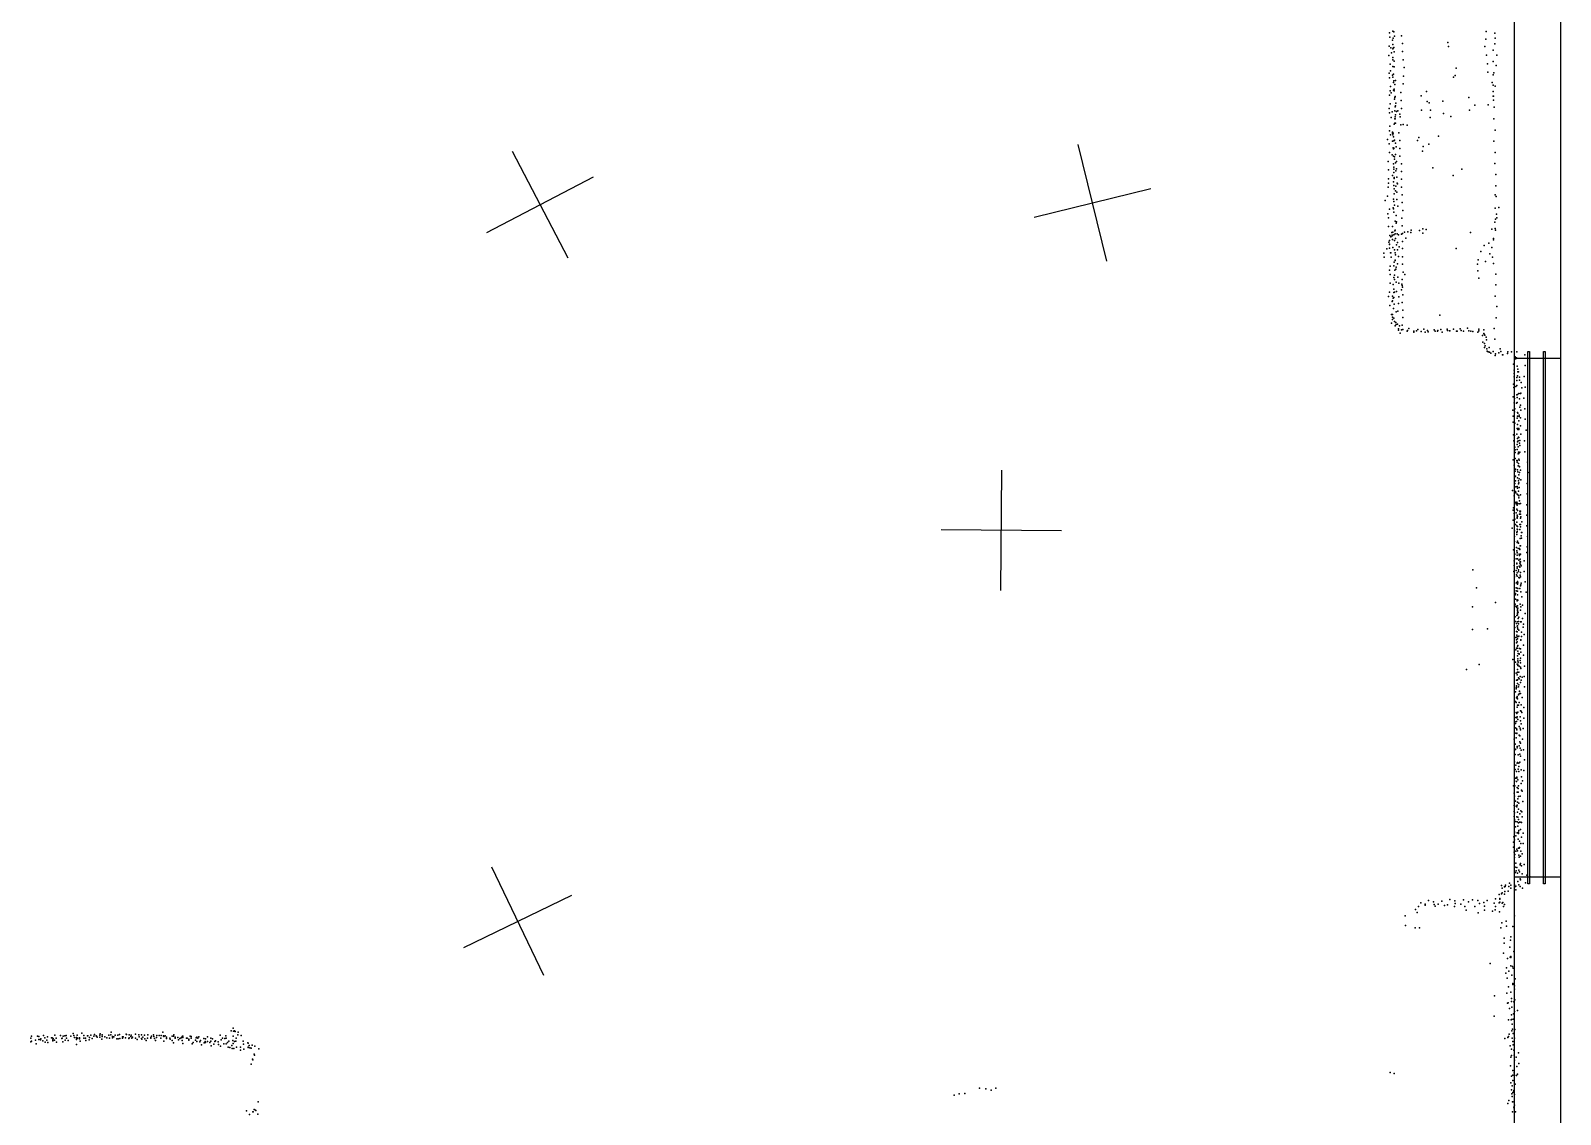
# Model space of a CAD drawing. Header units: millimetres. Extents: x -6189 to 5556, y -1270 to 18599.
# Drawn here: x 465 to 5556, y 11389 to 14994 of the extents above; entities that cross this region are included whole.
import ezdxf

# ---------------------------------------------------------------- set-up
doc = ezdxf.new("R2010")
doc.units = ezdxf.units.MM
for name, color, linetype in [('P', 9, 'Continuous'), ('PANOS', 10, 'Continuous'), ('ROOMS', 1, 'Continuous'), ('WALLS', 3, 'Continuous'), ('WINDOWS', 6, 'Continuous')]:
    doc.layers.add(name, color=color, linetype=linetype)

# ---------------------------------------------------------------- blocks, each defined once
blk = doc.blocks.new('1-Standard_4C')
for points in [[(-590, 42.9766), (589.999, 42.9766), (589.999, 32.9766), (-590, 32.9766), (-590, 42.9766)], [(-590.014, -44.0958), (589.985, -44.0958), (589.985, -54.0958), (-590.014, -54.0958), (-590.014, -44.0958)]]:
    blk.add_lwpolyline(points)

msp = doc.modelspace()

# ---------------------------------------------------------------- linework, layer by layer
at = {"layer": 'P'}
for p in [(4987, 14987), (4989, 14972), (4999, 14992), (5000, 14969), (5002, 14990), (5004, 14976), (5027, 14977), (5309, 14991), (5338, 14985), (5339, 14969), (4986, 14942), (4992, 14937), (4994, 14920), (4998, 14962), (4999, 14948), (4999, 14933), (5000, 14936), (5002, 14938), (5003, 14923), (5031, 14951), (5031, 14924), (5182, 14954), (5184, 14941), (5305, 14941), (5308, 14966), (5333, 14929), (5338, 14950), (4985, 14911), (4990, 14882), (4999, 14904), (4999, 14897), (4999, 14875), (5003, 14892), (5003, 14874), (5003, 14874), (5033, 14897), (5036, 14871), (5209, 14869), (5310, 14912), (5314, 14883), (5333, 14891), (5343, 14878), (5345, 14912), (4986, 14852), (4988, 14837), (4991, 14860), (4998, 14846), (4999, 14839), (5001, 14849), (5001, 14821), (5002, 14827), (5005, 14815), (5007, 14828), (5033, 14817), (5034, 14843), (5200, 14839), (5206, 14845), (5315, 14856), (5329, 14821), (5332, 14847), (5335, 14853), (4988, 14779), (4990, 14794), (4991, 14808), (4993, 14787), (5001, 14796), (5003, 14799), (5003, 14794), (5004, 14766), (5005, 14771), (5006, 14775), (5025, 14788), (5093, 14777), (5111, 14791), (5252, 14771), (5332, 14813), (5332, 14792), (5332, 14776), (5334, 14776), (5339, 14809), (4986, 14735), (4988, 14720), (4990, 14750), (4996, 14724), (5005, 14727), (5006, 14740), (5007, 14744), (5008, 14714), (5009, 14753), (5011, 14725), (5015, 14727), (5022, 14716), (5026, 14761), (5028, 14735), (5094, 14729), (5113, 14758), (5120, 14754), (5124, 14729), (5165, 14759), (5167, 14718), (5254, 14729), (5271, 14746), (5316, 14747), (5334, 14763), (5336, 14739), (4989, 14676), (4993, 14705), (5003, 14683), (5005, 14701), (5005, 14686), (5006, 14707), (5006, 14701), (5008, 14686), (5023, 14707), (5025, 14681), (5033, 14682), (5046, 14680), (5123, 14705), (5192, 14708), (5335, 14700), (5339, 14663), (4981, 14632), (4986, 14617), (4988, 14661), (4991, 14647), (4997, 14626), (4998, 14656), (4998, 14653), (4999, 14647), (5000, 14653), (5001, 14641), (5002, 14627), (5004, 14630), (5007, 14620), (5019, 14654), (5022, 14628), (5081, 14628), (5085, 14638), (5118, 14616), (5151, 14643), (5335, 14626), (4988, 14589), (4996, 14581), (5000, 14604), (5001, 14601), (5001, 14576), (5002, 14603), (5002, 14602), (5004, 14574), (5004, 14566), (5007, 14582), (5010, 14607), (5022, 14602), (5022, 14576), (5097, 14593), (5100, 14609), (5339, 14589), (4983, 14559), (4984, 14531), (4998, 14512), (5001, 14551), (5002, 14540), (5002, 14533), (5002, 14522), (5007, 14554), (5009, 14528), (5011, 14559), (5011, 14534), (5027, 14551), (5027, 14525), (5132, 14537), (5199, 14512), (5228, 14533), (5338, 14552), (5341, 14515), (4983, 14473), (4984, 14501), (4984, 14486), (5001, 14491), (5002, 14479), (5003, 14505), (5003, 14502), (5003, 14468), (5008, 14461), (5009, 14477), (5012, 14507), (5013, 14487), (5014, 14484), (5027, 14500), (5028, 14473), (5341, 14478), (4973, 14429), (4981, 14443), (5001, 14433), (5002, 14426), (5003, 14451), (5004, 14413), (5012, 14457), (5012, 14432), (5015, 14410), (5030, 14448), (5030, 14422), (5339, 14448), (5343, 14442), (4982, 14385), (4984, 14371), (4987, 14400), (5000, 14405), (5001, 14401), (5002, 14390), (5006, 14360), (5010, 14379), (5011, 14358), (5029, 14370), (5032, 14396), (5338, 14357), (5339, 14403), (5340, 14367), (5344, 14383), (5345, 14371), (5351, 14406), (4984, 14342), (4989, 14313), (4992, 14308), (4995, 14322), (4996, 14314), (4996, 14311), (4997, 14342), (4999, 14323), (5002, 14315), (5005, 14328), (5006, 14330), (5006, 14318), (5010, 14353), (5013, 14318), (5017, 14315), (5027, 14317), (5030, 14345), (5031, 14319), (5037, 14323), (5048, 14325), (5059, 14322), (5060, 14330), (5087, 14329), (5098, 14335), (5099, 14320), (5110, 14332), (5257, 14322), (5328, 14333), (5339, 14336), (5340, 14330), (4979, 14268), (4985, 14290), (4987, 14296), (4987, 14284), (4988, 14282), (4988, 14270), (4991, 14255), (4992, 14255), (4998, 14299), (4999, 14272), (5004, 14296), (5004, 14265), (5006, 14255), (5008, 14302), (5011, 14281), (5014, 14289), (5014, 14265), (5020, 14275), (5031, 14293), (5031, 14269), (5042, 14304), (5209, 14269), (5292, 14259), (5303, 14279), (5318, 14287), (5328, 14273), (5334, 14302), (5334, 14298), (4969, 14254), (4970, 14240), (4990, 14211), (4993, 14240), (5002, 14212), (5003, 14224), (5006, 14230), (5006, 14229), (5007, 14248), (5010, 14207), (5014, 14218), (5017, 14243), (5031, 14242), (5031, 14217), (5280, 14217), (5283, 14231), (5307, 14226), (5321, 14251), (5330, 14240), (5334, 14219), (4988, 14197), (4990, 14183), (4990, 14154), (5002, 14173), (5004, 14181), (5004, 14166), (5005, 14197), (5009, 14201), (5010, 14157), (5015, 14174), (5019, 14154), (5030, 14166), (5033, 14191), (5038, 14183), (5281, 14195), (5285, 14170), (5341, 14184), (4984, 14110), (4987, 14124), (4998, 14111), (5000, 14149), (5000, 14104), (5002, 14134), (5002, 14123), (5002, 14106), (5004, 14124), (5011, 14126), (5019, 14109), (5028, 14132), (5029, 14151), (5030, 14146), (5031, 14141), (5032, 14115), (5339, 14111), (5341, 14148), (4989, 14080), (4996, 14093), (4998, 14095), (5001, 14070), (5003, 14084), (5010, 14059), (5015, 14061), (5017, 14086), (5030, 14090), (5032, 14064), (5345, 14076), (4994, 14050), (4994, 14021), (4997, 14033), (4998, 14050), (4998, 14041), (5002, 14038), (5004, 14026), (5006, 14012), (5009, 14023), (5010, 14016), (5014, 14017), (5017, 14002), (5021, 14012), (5030, 14014), (5032, 14040), (5032, 14000), (5052, 14003), (5082, 14000), (5102, 14001), (5155, 14048), (5158, 14000), (5179, 14001), (5200, 14001), (5223, 14002), (5247, 14004), (5285, 14001), (5336, 14003), (5342, 14039), (5018, 13998), (5023, 13988), (5027, 13999), (5046, 13994), (5047, 13996), (5068, 13994), (5069, 13991), (5077, 13995), (5093, 13993), (5106, 13991), (5114, 13997), (5116, 13992), (5136, 13999), (5140, 13994), (5147, 13994), (5148, 13997), (5163, 13991), (5180, 13996), (5187, 13995), (5188, 13995), (5210, 13994), (5213, 13994), (5226, 13997), (5234, 13994), (5251, 13995), (5258, 13994), (5265, 13993), (5282, 13991), (5285, 13995), (5297, 13980), (5298, 13958), (5301, 13999), (5301, 13987), (5302, 13984), (5304, 13953), (5305, 13981), (5309, 13974), (5310, 13965), (5338, 13968), (5304, 13940), (5306, 13945), (5311, 13936), (5312, 13928), (5316, 13925), (5319, 13940), (5320, 13924), (5325, 13921), (5333, 13927), (5339, 13913), (5340, 13919), (5351, 13922), (5356, 13936), (5358, 13927), (5364, 13916), (5365, 13916), (5380, 13920), (5381, 13926), (5394, 13925), (5405, 13901), (5406, 13909), (5409, 13903), (5410, 13906), (5411, 13926), (5438, 13916), (5400, 13884), (5402, 13864), (5402, 13853), (5412, 13878), (5415, 13868), (5415, 13859), (5417, 13859), (5439, 13880), (5400, 13818), (5401, 13807), (5402, 13842), (5408, 13810), (5411, 13840), (5411, 13830), (5411, 13813), (5413, 13846), (5420, 13841), (5420, 13831), (5426, 13824), (5428, 13806), (5436, 13844), (5439, 13808), (5399, 13776), (5402, 13756), (5404, 13770), (5410, 13755), (5411, 13782), (5412, 13774), (5412, 13757), (5413, 13784), (5418, 13787), (5420, 13769), (5423, 13787), (5423, 13748), (5425, 13788), (5435, 13771), (5398, 13732), (5399, 13712), (5403, 13726), (5405, 13736), (5412, 13705), (5413, 13724), (5413, 13711), (5415, 13721), (5418, 13696), (5419, 13715), (5419, 13710), (5421, 13741), (5424, 13706), (5425, 13732), (5438, 13736), (5439, 13701), (5399, 13691), (5400, 13649), (5404, 13647), (5405, 13688), (5411, 13652), (5412, 13670), (5414, 13684), (5415, 13667), (5416, 13670), (5417, 13670), (5418, 13670), (5418, 13667), (5424, 13679), (5425, 13652), (5442, 13665), (5401, 13629), (5405, 13608), (5406, 13600), (5412, 13617), (5412, 13601), (5414, 13637), (5414, 13626), (5416, 13629), (5416, 13610), (5417, 13642), (5418, 13640), (5420, 13622), (5421, 13631), (5421, 13614), (5437, 13629), (5438, 13593), (5399, 13566), (5402, 13548), (5406, 13591), (5406, 13571), (5411, 13564), (5412, 13564), (5412, 13559), (5416, 13586), (5416, 13546), (5417, 13592), (5417, 13554), (5418, 13587), (5418, 13569), (5419, 13565), (5420, 13544), (5420, 13543), (5421, 13592), (5447, 13559), (5404, 13508), (5406, 13529), (5407, 13535), (5407, 13512), (5407, 13496), (5413, 13533), (5413, 13506), (5415, 13526), (5417, 13496), (5418, 13516), (5419, 13503), (5420, 13524), (5424, 13532), (5425, 13500), (5449, 13524), (5397, 13464), (5402, 13447), (5405, 13488), (5407, 13461), (5408, 13476), (5408, 13457), (5412, 13478), (5412, 13452), (5414, 13472), (5415, 13450), (5417, 13486), (5417, 13462), (5418, 13490), (5418, 13447), (5418, 13440), (5419, 13474), (5423, 13450), (5446, 13488), (5446, 13453), (5399, 13399), (5400, 13407), (5403, 13427), (5407, 13424), (5409, 13420), (5409, 13390), (5411, 13425), (5411, 13402), (5412, 13415), (5413, 13421), (5413, 13398), (5419, 13420), (5420, 13430), (5421, 13396), (5422, 13393), (5423, 13421), (5423, 13395), (5445, 13417), (5396, 13339), (5399, 13366), (5402, 13388), (5405, 13369), (5407, 13351), (5411, 13359), (5411, 13347), (5412, 13382), (5412, 13375), (5412, 13372), (5414, 13378), (5414, 13345), (5420, 13386), (5421, 13351), (5423, 13386), (5423, 13343), (5424, 13372), (5424, 13351), (5425, 13377), (5428, 13360), (5444, 13347), (5445, 13382), (5403, 13330), (5404, 13311), (5404, 13295), (5411, 13324), (5411, 13318), (5412, 13336), (5412, 13328), (5412, 13291), (5413, 13296), (5413, 13291), (5414, 13335), (5415, 13291), (5417, 13289), (5421, 13334), (5422, 13305), (5426, 13313), (5427, 13324), (5427, 13306), (5428, 13325), (5447, 13311), (5400, 13267), (5405, 13253), (5409, 13237), (5410, 13275), (5411, 13264), (5412, 13258), (5412, 13257), (5412, 13249), (5414, 13237), (5416, 13271), (5419, 13252), (5420, 13271), (5420, 13248), (5421, 13268), (5422, 13280), (5423, 13253), (5424, 13280), (5444, 13258), (5446, 13277), (5265, 13200), (5401, 13195), (5402, 13230), (5402, 13215), (5409, 13198), (5411, 13223), (5411, 13220), (5412, 13210), (5412, 13206), (5412, 13190), (5417, 13200), (5417, 13195), (5418, 13232), (5419, 13212), (5421, 13222), (5421, 13209), (5422, 13236), (5422, 13228), (5423, 13191), (5424, 13227), (5424, 13218), (5426, 13214), (5436, 13230), (5436, 13195), (5277, 13141), (5403, 13177), (5404, 13156), (5409, 13141), (5410, 13184), (5410, 13157), (5412, 13179), (5412, 13139), (5413, 13161), (5413, 13159), (5414, 13153), (5415, 13157), (5415, 13138), (5418, 13175), (5419, 13174), (5420, 13174), (5421, 13138), (5422, 13183), (5423, 13177), (5423, 13147), (5425, 13150), (5426, 13156), (5439, 13160), (5340, 13092), (5406, 13117), (5406, 13086), (5407, 13122), (5407, 13103), (5409, 13130), (5412, 13129), (5412, 13101), (5412, 13097), (5413, 13117), (5414, 13129), (5414, 13100), (5415, 13100), (5422, 13086), (5425, 13127), (5428, 13111), (5442, 13126), (5264, 13077), (5406, 13044), (5408, 13080), (5410, 13076), (5411, 13049), (5413, 13081), (5413, 13072), (5413, 13069), (5413, 13065), (5414, 13060), (5414, 13055), (5414, 13051), (5415, 13073), (5416, 13060), (5416, 13039), (5418, 13043), (5424, 13066), (5425, 13077), (5430, 13083), (5430, 13038), (5439, 13055), (5264, 13002), (5314, 13004), (5405, 13008), (5407, 13029), (5410, 13022), (5410, 12995), (5411, 12983), (5412, 13013), (5412, 12994), (5413, 13027), (5413, 13014), (5413, 13007), (5415, 13003), (5417, 13028), (5417, 13021), (5418, 13000), (5423, 13027), (5426, 13027), (5427, 12993), (5432, 13010), (5433, 13020), (5436, 12985), (5408, 12975), (5408, 12934), (5410, 12968), (5410, 12958), (5410, 12940), (5412, 12977), (5412, 12961), (5413, 12940), (5414, 12971), (5414, 12946), (5415, 12949), (5416, 12979), (5418, 12980), (5420, 12939), (5423, 12938), (5425, 12967), (5425, 12966), (5427, 12979), (5433, 12950), (5286, 12886), (5398, 12902), (5407, 12893), (5412, 12887), (5413, 12914), (5415, 12930), (5415, 12904), (5415, 12898), (5415, 12887), (5415, 12882), (5416, 12922), (5416, 12893), (5419, 12921), (5419, 12920), (5419, 12880), (5422, 12899), (5423, 12907), (5424, 12891), (5425, 12926), (5433, 12916), (5437, 12880), (5244, 12869), (5409, 12857), (5410, 12833), (5412, 12851), (5412, 12833), (5413, 12869), (5413, 12860), (5413, 12859), (5414, 12835), (5417, 12841), (5418, 12860), (5419, 12838), (5422, 12846), (5424, 12877), (5425, 12872), (5426, 12833), (5429, 12843), (5436, 12845), (5404, 12810), (5407, 12795), (5409, 12805), (5410, 12814), (5410, 12809), (5412, 12779), (5413, 12822), (5417, 12811), (5417, 12785), (5418, 12818), (5419, 12788), (5420, 12797), (5420, 12796), (5423, 12826), (5423, 12789), (5437, 12811), (5407, 12762), (5409, 12759), (5410, 12775), (5412, 12777), (5412, 12743), (5413, 12771), (5413, 12750), (5417, 12750), (5419, 12759), (5423, 12731), (5426, 12751), (5426, 12730), (5429, 12776), (5435, 12742), (5405, 12695), (5407, 12689), (5408, 12709), (5409, 12726), (5410, 12696), (5411, 12723), (5411, 12708), (5412, 12711), (5415, 12727), (5415, 12702), (5419, 12679), (5422, 12711), (5424, 12698), (5426, 12688), (5428, 12726), (5434, 12707), (5402, 12637), (5406, 12675), (5406, 12657), (5409, 12641), (5410, 12673), (5411, 12668), (5411, 12657), (5411, 12656), (5419, 12650), (5421, 12648), (5421, 12628), (5422, 12674), (5423, 12668), (5430, 12637), (5432, 12673), (5403, 12606), (5403, 12586), (5404, 12623), (5406, 12620), (5406, 12586), (5407, 12603), (5412, 12613), (5412, 12608), (5416, 12585), (5419, 12615), (5421, 12587), (5422, 12607), (5424, 12624), (5424, 12581), (5426, 12601), (5433, 12602), (5403, 12562), (5404, 12534), (5406, 12536), (5408, 12551), (5410, 12530), (5412, 12557), (5414, 12559), (5416, 12537), (5418, 12557), (5418, 12546), (5418, 12529), (5421, 12561), (5426, 12535), (5434, 12533), (5437, 12568), (5400, 12482), (5404, 12498), (5405, 12482), (5407, 12507), (5410, 12496), (5411, 12511), (5411, 12507), (5412, 12476), (5415, 12502), (5416, 12473), (5417, 12482), (5426, 12490), (5427, 12512), (5430, 12499), (5402, 12458), (5404, 12448), (5404, 12434), (5407, 12431), (5412, 12461), (5413, 12427), (5415, 12439), (5416, 12461), (5417, 12446), (5418, 12424), (5422, 12448), (5427, 12468), (5429, 12464), (5431, 12430), (5402, 12417), (5402, 12397), (5402, 12380), (5404, 12392), (5409, 12414), (5411, 12412), (5411, 12379), (5412, 12418), (5414, 12394), (5415, 12378), (5417, 12404), (5421, 12389), (5425, 12399), (5428, 12395), (5429, 12379), (5404, 12370), (5404, 12329), (5404, 12326), (5407, 12363), (5407, 12345), (5412, 12362), (5412, 12326), (5415, 12348), (5417, 12370), (5417, 12359), (5417, 12328), (5417, 12323), (5418, 12333), (5420, 12361), (5424, 12337), (5425, 12361), (5427, 12360), (5432, 12324), (5400, 12295), (5400, 12278), (5401, 12312), (5404, 12302), (5408, 12315), (5411, 12271), (5416, 12305), (5417, 12275), (5419, 12275), (5420, 12298), (5420, 12277), (5425, 12290), (5427, 12311), (5432, 12290), (5402, 12261), (5403, 12244), (5405, 12254), (5408, 12264), (5408, 12225), (5413, 12266), (5418, 12251), (5419, 12245), (5422, 12220), (5422, 12219), (5423, 12223), (5424, 12248), (5425, 12264), (5429, 12256), (5436, 12220), (5406, 12211), (5407, 12194), (5409, 12199), (5411, 12210), (5413, 12191), (5418, 12201), (5420, 12196), (5422, 12173), (5423, 12169), (5423, 12169), (5427, 12216), (5429, 12189), (5445, 12185), (5456, 12179), (5352, 12120), (5360, 12150), (5360, 12123), (5362, 12142), (5362, 12126), (5370, 12146), (5370, 12121), (5371, 12130), (5372, 12147), (5374, 12152), (5382, 12132), (5385, 12147), (5387, 12158), (5391, 12151), (5391, 12142), (5403, 12153), (5405, 12146), (5408, 12148), (5408, 12136), (5415, 12164), (5418, 12153), (5422, 12147), (5430, 12141), (5440, 12159), (5074, 12070), (5084, 12081), (5092, 12093), (5106, 12088), (5106, 12085), (5117, 12100), (5134, 12096), (5136, 12087), (5140, 12082), (5150, 12088), (5162, 12098), (5171, 12084), (5181, 12086), (5188, 12104), (5204, 12081), (5205, 12099), (5206, 12091), (5225, 12088), (5234, 12103), (5238, 12080), (5243, 12068), (5250, 12096), (5264, 12103), (5271, 12080), (5281, 12101), (5287, 12091), (5301, 12094), (5304, 12082), (5304, 12068), (5312, 12101), (5336, 12092), (5339, 12069), (5340, 12106), (5340, 12080), (5353, 12093), (5355, 12107), (5355, 12105), (5355, 12095), (5362, 12092), (5365, 12094), (5367, 12080), (5370, 12087), (5040, 12049), (5041, 12017), (5080, 12061), (5283, 12059), (5330, 12065), (5354, 12063), (5361, 12026), (5376, 12032), (5377, 12015), (5404, 12049), (5073, 12009), (5087, 12010), (5358, 12009), (5369, 11975), (5390, 11968), (5391, 11980), (5398, 12014), (5367, 11925), (5369, 11959), (5388, 11945), (5391, 11914), (5401, 11931), (5323, 11891), (5377, 11876), (5380, 11908), (5385, 11865), (5389, 11912), (5391, 11911), (5391, 11883), (5397, 11881), (5399, 11875), (5375, 11859), (5379, 11842), (5383, 11813), (5395, 11852), (5398, 11824), (5398, 11821), (5403, 11817), (5406, 11840), (5337, 11783), (5378, 11792), (5382, 11760), (5391, 11796), (5393, 11774), (5394, 11764), (5401, 11763), (5403, 11805), (5405, 11770), (5336, 11716), (5380, 11759), (5387, 11741), (5393, 11720), (5395, 11746), (5400, 11723), (5404, 11731), (5413, 11735), (607, 11658), (636, 11659), (734, 11663), (906, 11662), (1133, 11667), (1140, 11676), (1141, 11666), (1142, 11666), (1144, 11667), (1146, 11665), (1156, 11663), (5384, 11703), (5392, 11703), (5393, 11705), (5395, 11667), (5396, 11689), (5397, 11673), (5399, 11706), (5399, 11658), (5401, 11706), (5405, 11671), (466, 11643), (466, 11630), (468, 11632), (469, 11649), (482, 11636), (484, 11624), (488, 11649), (493, 11648), (493, 11638), (497, 11638), (498, 11637), (499, 11640), (506, 11634), (508, 11651), (513, 11644), (514, 11629), (520, 11636), (522, 11647), (523, 11628), (535, 11644), (537, 11644), (539, 11634), (540, 11637), (541, 11641), (545, 11636), (546, 11652), (551, 11643), (552, 11629), (565, 11651), (569, 11641), (570, 11643), (573, 11630), (574, 11649), (579, 11650), (580, 11636), (584, 11651), (585, 11643), (590, 11635), (599, 11649), (609, 11651), (611, 11645), (618, 11645), (618, 11643), (618, 11638), (618, 11621), (620, 11652), (621, 11642), (628, 11644), (628, 11640), (630, 11632), (643, 11651), (643, 11643), (648, 11643), (649, 11635), (655, 11650), (656, 11650), (660, 11637), (661, 11645), (666, 11653), (670, 11641), (676, 11649), (678, 11655), (684, 11650), (685, 11649), (687, 11646), (696, 11653), (696, 11646), (697, 11657), (702, 11639), (704, 11654), (704, 11648), (713, 11647), (719, 11644), (726, 11653), (728, 11643), (733, 11654), (738, 11648), (738, 11644), (742, 11647), (747, 11653), (752, 11640), (756, 11653), (757, 11640), (761, 11655), (762, 11641), (771, 11647), (771, 11643), (773, 11647), (781, 11644), (783, 11656), (785, 11655), (792, 11641), (793, 11644), (794, 11654), (799, 11648), (800, 11653), (802, 11642), (805, 11646), (814, 11656), (814, 11643), (820, 11638), (826, 11654), (827, 11647), (835, 11654), (835, 11641), (836, 11639), (839, 11646), (845, 11652), (846, 11640), (850, 11635), (855, 11642), (856, 11654), (866, 11645), (866, 11643), (868, 11649), (874, 11654), (875, 11648), (878, 11641), (881, 11635), (884, 11645), (886, 11651), (893, 11651), (899, 11643), (900, 11651), (908, 11650), (908, 11649), (909, 11648), (909, 11633), (913, 11650), (918, 11646), (918, 11641), (929, 11643), (930, 11639), (937, 11649), (937, 11635), (941, 11649), (941, 11627), (942, 11654), (946, 11646), (947, 11643), (955, 11645), (958, 11637), (962, 11641), (967, 11644), (969, 11646), (970, 11635), (971, 11649), (972, 11649), (972, 11645), (972, 11625), (984, 11643), (987, 11643), (992, 11639), (992, 11636), (997, 11649), (1000, 11648), (1000, 11642), (1003, 11624), (1006, 11628), (1014, 11636), (1016, 11644), (1019, 11646), (1019, 11631), (1022, 11642), (1025, 11647), (1029, 11630), (1031, 11635), (1034, 11620), (1042, 11641), (1043, 11627), (1046, 11631), (1047, 11628), (1048, 11640), (1054, 11647), (1054, 11631), (1062, 11628), (1065, 11643), (1065, 11632), (1066, 11617), (1071, 11640), (1075, 11623), (1079, 11631), (1081, 11634), (1090, 11630), (1091, 11621), (1096, 11652), (1097, 11616), (1100, 11637), (1104, 11643), (1109, 11624), (1112, 11641), (1115, 11650), (1116, 11642), (1116, 11624), (1121, 11628), (1123, 11613), (1125, 11633), (1129, 11611), (1135, 11618), (1136, 11608), (1138, 11635), (1139, 11649), (1140, 11625), (1142, 11608), (1144, 11631), (1148, 11633), (1150, 11643), (1151, 11613), (1155, 11654), (1164, 11613), (1166, 11651), (1173, 11633), (1174, 11623), (1188, 11627), (1189, 11613), (1190, 11626), (1190, 11611), (1193, 11618), (1195, 11610), (1200, 11609), (1203, 11619), (1212, 11616), (5371, 11641), (5381, 11645), (5384, 11648), (5386, 11656), (5389, 11617), (5396, 11643), (5398, 11631), (5399, 11620), (5404, 11643), (1164, 11603), (1175, 11606), (1204, 11573), (1205, 11571), (1209, 11589), (1211, 11586), (1225, 11607), (5391, 11579), (5393, 11606), (5393, 11585), (5401, 11603), (5402, 11586), (5404, 11569), (5409, 11579), (5417, 11594), (5418, 11558), (1199, 11556), (4990, 11528), (5003, 11525), (5390, 11551), (5394, 11516), (5398, 11535), (5398, 11519), (5402, 11527), (5404, 11519), (5410, 11518), (5411, 11548), (5414, 11523), (3555, 11457), (3574, 11458), (3623, 11476), (3644, 11474), (3662, 11470), (3678, 11476), (5391, 11494), (5393, 11471), (5395, 11457), (5396, 11484), (5396, 11484), (5398, 11502), (5398, 11462), (5401, 11468), (5401, 11465), (5403, 11455), (5406, 11490), (1209, 11405), (1223, 11431), (3539, 11453), (5381, 11425), (5385, 11435), (5396, 11449), (5397, 11431), (5401, 11431), (5401, 11413), (5402, 11407), (5403, 11420), (1184, 11401), (1194, 11389), (1205, 11397), (1206, 11398), (1214, 11403), (1215, 11402), (1222, 11390), (5397, 11397), (5407, 11397)]:
    msp.add_point(p, dxfattribs=at)
at = {"layer": 'PANOS'}
for points in [[(4047.16, 14226.98), (3951.29, 14615.32)], [(2068.44, 14592.6), (2253.1, 14237.77)], [(1983.36, 14322.85), (2338.18, 14507.51)], [(3805.06, 14373.21), (4193.4, 14469.09)], [(3694.28, 13131.87), (3697.68, 13531.86)], [(3895.97, 13330.16), (3495.99, 13333.56)], [(2173.8, 11851.32), (2000.09, 12211.64)], [(1906.79, 11944.62), (2267.1, 12118.34)]]:
    msp.add_lwpolyline(points, dxfattribs=at)
at = {"layer": 'ROOMS'}
msp.add_lwpolyline([(-247.65, 10814.05), (1219.2, 10814.05), (2254.25, 10814.05), (4013.2, 10814.05), (5403.85, 10814.05), (5403.85, 15640.05), (5276.85, 15640.05), (5276.85, 15862.3), (5378.45, 15862.3), (-2216.15, 15862.3), (-2114.55, 15862.3), (-2114.55, 15557.5), (-2216.15, 15557.5), (-2216.15, 12966.7), (-2063.75, 12966.7), (-2063.75, 12065), (-590.55, 12065), (-590.55, 10814.05), (-247.65, 10814.05)], close=True, dxfattribs=at)
at = {"layer": 'WALLS'}
msp.add_lwpolyline([(5556.25, 15640.05), (5556.25, 10756.9), (5480.05, 10756.9), (5403.85, 10814.05), (5403.85, 15640.05), (5480.05, 15640.05), (5556.25, 15640.05)], dxfattribs=at)
at = {"layer": 'WINDOWS'}
msp.add_lwpolyline([(5556.25, 13904.82), (5556.25, 12177.62), (5403.85, 12177.62), (5403.85, 13904.82), (5556.25, 13904.82)], dxfattribs=at)

# ---------------------------------------------------------------- block references
at = {"layer": 'WINDOWS', "xscale": 1.5, "yscale": 0.6, "rotation": 270}
msp.add_blockref('1-Standard_4C', (5480, 13041.2), dxfattribs=at)

doc.saveas('drawing.dxf')
